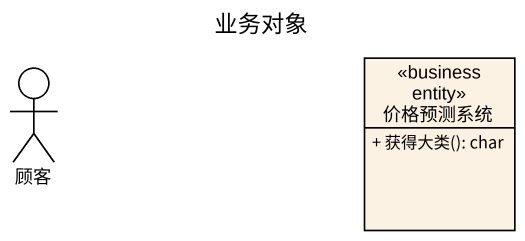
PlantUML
@startuml
title 业务对象
allowmixing
hide circle
hide empty members
skinparam classAttributeIconSize 0
actor 顾客
class 价格预测系统 <<business entity>> {
  + 获得大类(): char
}
@enduml
